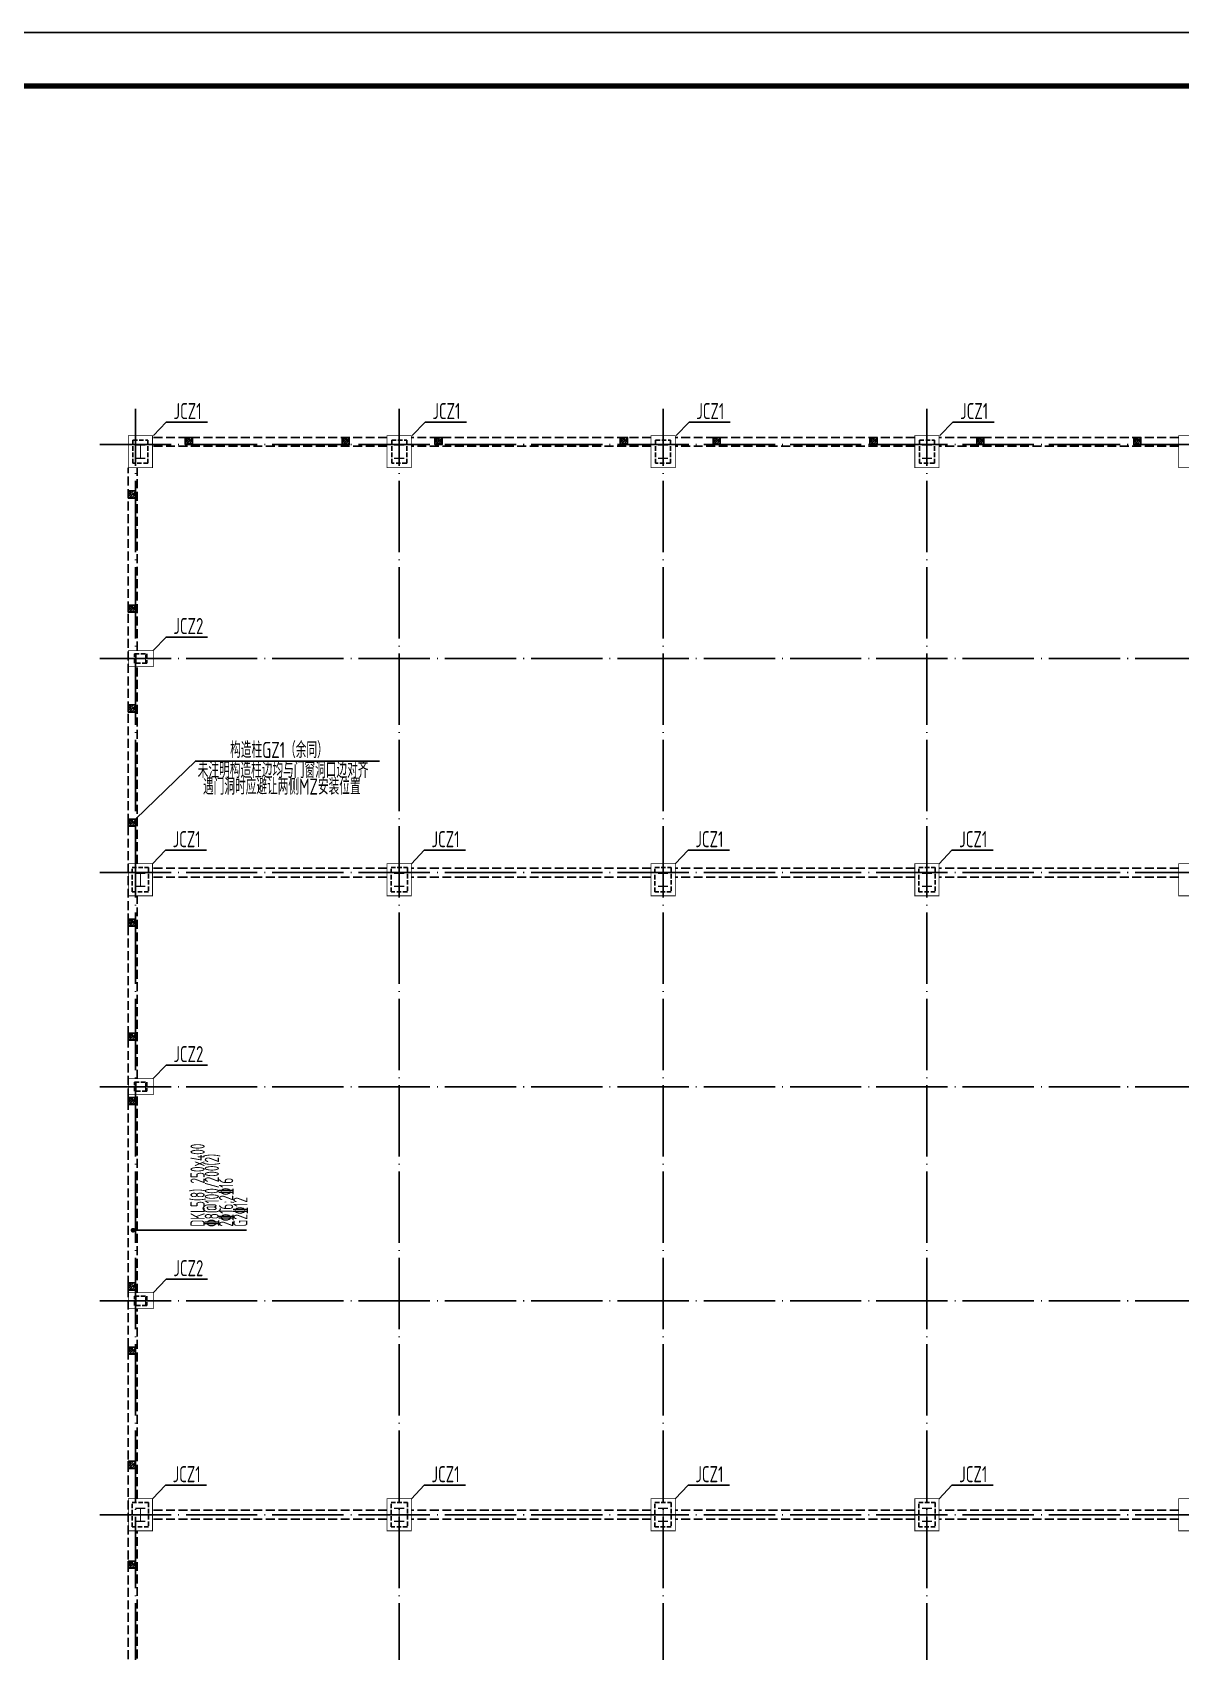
# Model space of a CAD drawing. Extents: x 8844666 to 9156203, y 1662182 to 2655606.
# Drawn here: x 8914700 to 8946904, y 2409792 to 2455181 of the extents above; entities that cross this region are included whole.
import ezdxf

# ---------------------------------------------------------------- set-up
doc = ezdxf.new("R2010")
doc.units = 0
doc.header["$LTSCALE"] = 1000
doc.header["$MEASUREMENT"] = 0
doc.linetypes.add('DASH', pattern=[0.35, 0.25, -0.1])
doc.linetypes.add('DOTE', pattern=[2.42, 2, -0.2, 0.02, -0.2])
doc.layers.get('0').update_dxf_attribs({"linetype": 'CONTINUOUS'})
for name, color, linetype in [('1000', 2, 'CONTINUOUS'), ('DOTE', 8, 'DOTE'), ('GZ', 3, 'CONTINUOUS'), ('PUB_TITLE', 4, 'CONTINUOUS'), ('一般文字', 6, 'CONTINUOUS'), ('柱', 2, 'CONTINUOUS'), ('柱集中标注', 2, 'CONTINUOUS'), ('梁', 4, 'CONTINUOUS')]:
    doc.layers.add(name, color=color, linetype=linetype)
doc.layers.add('梁集中标注竖向', color=190, linetype='CONTINUOUS', lineweight=25)
doc.styles.add('TSSD_REIN', font='atssdeng.shx', dxfattribs={"width": 0.7, "bigfont": 'atssdchn.shx'})

# ---------------------------------------------------------------- blocks, each defined once
blk = doc.blocks.new('layisuixin-point')
blk.add_lwpolyline([(-0.25, 0, 0.5, 0.5, 1), (0.25, 0, 0.5, 0.5, 1)], format="xyseb", close=True)

msp = doc.modelspace()

# ---------------------------------------------------------------- hatches: boundary and pattern name
at = {"layer": 'GZ'}
h = msp.add_hatch(dxfattribs=at)
h.set_pattern_fill('钢筋混凝土', color=256, scale=20, style=0)
h.set_pattern_definition([(45, (659770.886, 240480.097), (-35.35533906, 35.35533906), []), (50, (659770.89, 240480.1), (143.4520365, -12.550427), [15, -165]), (355, (659770.89, 240480.1), (-27.7502667, 150.4384267), [12, -132]), (100.4514, (659782.84, 240479.05), (115.7018763, 137.8879084), [12.748038, -140.2284224]), (46.1842, (659770.89, 240520.1), (213.4482097, -33.103803), [22.5, -247.5]), (96.6356, (659788.67, 240517.34), (186.932541, 194.823574), [19.1220576, -210.3426]), (351.1842, (659770.89, 240520.1), (186.932389, 194.82372), [18, -198]), (21, (659790.89, 240510.1), (119.3814104, -80.5237781), [15, -165]), (326, (659790.89, 240510.1), (48.6630664, 145.030009), [12, -132]), (71.4514, (659800.83, 240503.39), (168.0445257, 64.5060993), [12.748038, -140.2284224]), (37.5, (659770.886, 240480.097), (2.43197106, 66.57877077), [0, -130.4, 0, -134, 0, -132.5]), (7.5, (659770.886, 240480.1), (52.6139075, 78.8823424), [0, -76.4, 0, -127.4, 0, -50.5]), (327.5, (659726.286, 240480.097), (106.76448723, -4.51097435), [0, -50, 0, -156, 0, -207]), (317.5, (659706.29, 240480.1), (116.6372339, 20.0209965), [0, -65, 0, -103.6, 0, -147])])
h.paths.add_polyline_path([(8918989.3, 2443828.3), (8919189.3, 2443828.3), (8919189.3, 2443628.3), (8918989.3, 2443628.3)])
h = msp.add_hatch(dxfattribs=at)
h.set_pattern_fill('钢筋混凝土', color=256, scale=20, style=0)
h.set_pattern_definition([(45, (664170.94, 240480.093), (-35.35533906, 35.35533906), []), (50, (664170.94, 240480.09), (143.4520365, -12.550427), [15, -165]), (355, (664170.94, 240480.1), (-27.7502667, 150.4384267), [12, -132]), (100.4514, (664182.9, 240479.05), (115.7018763, 137.8879084), [12.748038, -140.2284224]), (46.1842, (664170.94, 240520.1), (213.4482097, -33.103803), [22.5, -247.5]), (96.6356, (664188.73, 240517.33), (186.932541, 194.823574), [19.1220576, -210.3426]), (351.1842, (664170.94, 240520.1), (186.932389, 194.82372), [18, -198]), (21, (664190.94, 240510.09), (119.3814104, -80.5237781), [15, -165]), (326, (664190.94, 240510.1), (48.6630664, 145.030009), [12, -132]), (71.4514, (664200.89, 240503.38), (168.0445257, 64.5060993), [12.748038, -140.2284224]), (37.5, (664170.94, 240480.093), (2.43197106, 66.57877077), [0, -130.4, 0, -134, 0, -132.5]), (7.5, (664170.94, 240480.09), (52.6139075, 78.8823424), [0, -76.4, 0, -127.4, 0, -50.5]), (327.5, (664126.34, 240480.093), (106.76448723, -4.51097435), [0, -50, 0, -156, 0, -207]), (317.5, (664106.34, 240480.09), (116.6372339, 20.0209965), [0, -65, 0, -103.6, 0, -147])])
h.paths.add_polyline_path([(8923389.3, 2443828.3), (8923589.4, 2443828.3), (8923589.4, 2443628.3), (8923389.3, 2443628.3)])
h = msp.add_hatch(dxfattribs=at)
h.set_pattern_fill('钢筋混凝土', color=256, scale=20, style=0)
h.set_pattern_definition([(45, (666770.886, 240480.097), (-35.35533906, 35.35533906), []), (50, (666770.89, 240480.1), (143.4520365, -12.550427), [15, -165]), (355, (666770.89, 240480.1), (-27.7502667, 150.4384267), [12, -132]), (100.4514, (666782.84, 240479.05), (115.7018763, 137.8879084), [12.748038, -140.2284224]), (46.1842, (666770.89, 240520.1), (213.4482097, -33.103803), [22.5, -247.5]), (96.6356, (666788.67, 240517.34), (186.932541, 194.823574), [19.1220576, -210.3426]), (351.1842, (666770.89, 240520.1), (186.932389, 194.82372), [18, -198]), (21, (666790.89, 240510.1), (119.3814104, -80.5237781), [15, -165]), (326, (666790.89, 240510.1), (48.6630664, 145.030009), [12, -132]), (71.4514, (666800.83, 240503.39), (168.0445257, 64.5060993), [12.748038, -140.2284224]), (37.5, (666770.886, 240480.097), (2.43197106, 66.57877077), [0, -130.4, 0, -134, 0, -132.5]), (7.5, (666770.886, 240480.1), (52.6139075, 78.8823424), [0, -76.4, 0, -127.4, 0, -50.5]), (327.5, (666726.286, 240480.097), (106.76448723, -4.51097435), [0, -50, 0, -156, 0, -207]), (317.5, (666706.29, 240480.1), (116.6372339, 20.0209965), [0, -65, 0, -103.6, 0, -147])])
h.paths.add_polyline_path([(8925989.3, 2443828.3), (8926189.3, 2443828.3), (8926189.3, 2443628.3), (8925989.3, 2443628.3)])
h = msp.add_hatch(dxfattribs=at)
h.set_pattern_fill('钢筋混凝土', color=256, scale=20, style=0)
h.set_pattern_definition([(45, (671970.95, 240480.093), (-35.35533906, 35.35533906), []), (50, (671970.95, 240480.09), (143.4520365, -12.550427), [15, -165]), (355, (671970.95, 240480.1), (-27.7502667, 150.4384267), [12, -132]), (100.4514, (671982.9, 240479.05), (115.7018763, 137.8879084), [12.748038, -140.2284224]), (46.1842, (671970.95, 240520.1), (213.4482097, -33.103803), [22.5, -247.5]), (96.6356, (671988.74, 240517.33), (186.932541, 194.823574), [19.1220576, -210.3426]), (351.1842, (671970.95, 240520.1), (186.932389, 194.82372), [18, -198]), (21, (671990.95, 240510.09), (119.3814104, -80.5237781), [15, -165]), (326, (671990.95, 240510.1), (48.6630664, 145.030009), [12, -132]), (71.4514, (672000.9, 240503.38), (168.0445257, 64.5060993), [12.748038, -140.2284224]), (37.5, (671970.95, 240480.093), (2.43197106, 66.57877077), [0, -130.4, 0, -134, 0, -132.5]), (7.5, (671970.95, 240480.09), (52.6139075, 78.8823424), [0, -76.4, 0, -127.4, 0, -50.5]), (327.5, (671926.35, 240480.093), (106.76448723, -4.51097435), [0, -50, 0, -156, 0, -207]), (317.5, (671906.35, 240480.09), (116.6372339, 20.0209965), [0, -65, 0, -103.6, 0, -147])])
h.paths.add_polyline_path([(8931189.3, 2443828.3), (8931389.4, 2443828.3), (8931389.4, 2443628.3), (8931189.3, 2443628.3)])
h = msp.add_hatch(dxfattribs=at)
h.set_pattern_fill('钢筋混凝土', color=256, scale=20, style=0)
h.set_pattern_definition([(45, (674570.886, 240480.097), (-35.35533906, 35.35533906), []), (50, (674570.89, 240480.1), (143.4520365, -12.550427), [15, -165]), (355, (674570.89, 240480.1), (-27.7502667, 150.4384267), [12, -132]), (100.4514, (674582.84, 240479.05), (115.7018763, 137.8879084), [12.748038, -140.2284224]), (46.1842, (674570.89, 240520.1), (213.4482097, -33.103803), [22.5, -247.5]), (96.6356, (674588.67, 240517.34), (186.932541, 194.823574), [19.1220576, -210.3426]), (351.1842, (674570.89, 240520.1), (186.932389, 194.82372), [18, -198]), (21, (674590.89, 240510.1), (119.3814104, -80.5237781), [15, -165]), (326, (674590.89, 240510.1), (48.6630664, 145.030009), [12, -132]), (71.4514, (674600.83, 240503.39), (168.0445257, 64.5060993), [12.748038, -140.2284224]), (37.5, (674570.886, 240480.097), (2.43197106, 66.57877077), [0, -130.4, 0, -134, 0, -132.5]), (7.5, (674570.886, 240480.1), (52.6139075, 78.8823424), [0, -76.4, 0, -127.4, 0, -50.5]), (327.5, (674526.286, 240480.097), (106.76448723, -4.51097435), [0, -50, 0, -156, 0, -207]), (317.5, (674506.29, 240480.1), (116.6372339, 20.0209965), [0, -65, 0, -103.6, 0, -147])])
h.paths.add_polyline_path([(8933789.3, 2443828.3), (8933989.3, 2443828.3), (8933989.3, 2443628.3), (8933789.3, 2443628.3)])
h = msp.add_hatch(dxfattribs=at)
h.set_pattern_fill('钢筋混凝土', color=256, scale=20, style=0)
h.set_pattern_definition([(45, (678970.94, 240480.093), (-35.35533906, 35.35533906), []), (50, (678970.94, 240480.09), (143.4520365, -12.550427), [15, -165]), (355, (678970.94, 240480.1), (-27.7502667, 150.4384267), [12, -132]), (100.4514, (678982.9, 240479.05), (115.7018763, 137.8879084), [12.748038, -140.2284224]), (46.1842, (678970.94, 240520.1), (213.4482097, -33.103803), [22.5, -247.5]), (96.6356, (678988.73, 240517.33), (186.932541, 194.823574), [19.1220576, -210.3426]), (351.1842, (678970.94, 240520.1), (186.932389, 194.82372), [18, -198]), (21, (678990.94, 240510.09), (119.3814104, -80.5237781), [15, -165]), (326, (678990.94, 240510.1), (48.6630664, 145.030009), [12, -132]), (71.4514, (679000.89, 240503.38), (168.0445257, 64.5060993), [12.748038, -140.2284224]), (37.5, (678970.94, 240480.093), (2.43197106, 66.57877077), [0, -130.4, 0, -134, 0, -132.5]), (7.5, (678970.94, 240480.09), (52.6139075, 78.8823424), [0, -76.4, 0, -127.4, 0, -50.5]), (327.5, (678926.34, 240480.093), (106.76448723, -4.51097435), [0, -50, 0, -156, 0, -207]), (317.5, (678906.34, 240480.09), (116.6372339, 20.0209965), [0, -65, 0, -103.6, 0, -147])])
h.paths.add_polyline_path([(8938189.3, 2443828.3), (8938389.4, 2443828.3), (8938389.4, 2443628.3), (8938189.3, 2443628.3)])
h = msp.add_hatch(dxfattribs=at)
h.set_pattern_fill('钢筋混凝土', color=256, scale=20, style=0)
h.set_pattern_definition([(45, (681970.886, 240480.097), (-35.35533906, 35.35533906), []), (50, (681970.89, 240480.1), (143.4520365, -12.550427), [15, -165]), (355, (681970.89, 240480.1), (-27.7502667, 150.4384267), [12, -132]), (100.4514, (681982.84, 240479.05), (115.7018763, 137.8879084), [12.748038, -140.2284224]), (46.1842, (681970.89, 240520.1), (213.4482097, -33.103803), [22.5, -247.5]), (96.6356, (681988.67, 240517.34), (186.932541, 194.823574), [19.1220576, -210.3426]), (351.1842, (681970.89, 240520.1), (186.932389, 194.82372), [18, -198]), (21, (681990.89, 240510.1), (119.3814104, -80.5237781), [15, -165]), (326, (681990.89, 240510.1), (48.6630664, 145.030009), [12, -132]), (71.4514, (682000.83, 240503.39), (168.0445257, 64.5060993), [12.748038, -140.2284224]), (37.5, (681970.886, 240480.097), (2.43197106, 66.57877077), [0, -130.4, 0, -134, 0, -132.5]), (7.5, (681970.886, 240480.1), (52.6139075, 78.8823424), [0, -76.4, 0, -127.4, 0, -50.5]), (327.5, (681926.286, 240480.097), (106.76448723, -4.51097435), [0, -50, 0, -156, 0, -207]), (317.5, (681906.29, 240480.1), (116.6372339, 20.0209965), [0, -65, 0, -103.6, 0, -147])])
h.paths.add_polyline_path([(8941189.3, 2443828.3), (8941389.3, 2443828.3), (8941389.3, 2443628.3), (8941189.3, 2443628.3)])
h = msp.add_hatch(dxfattribs=at)
h.set_pattern_fill('钢筋混凝土', color=256, scale=20, style=0)
h.set_pattern_definition([(45, (686370.94, 240480.093), (-35.35533906, 35.35533906), []), (50, (686370.94, 240480.09), (143.4520365, -12.550427), [15, -165]), (355, (686370.94, 240480.1), (-27.7502667, 150.4384267), [12, -132]), (100.4514, (686382.9, 240479.05), (115.7018763, 137.8879084), [12.748038, -140.2284224]), (46.1842, (686370.94, 240520.1), (213.4482097, -33.103803), [22.5, -247.5]), (96.6356, (686388.73, 240517.33), (186.932541, 194.823574), [19.1220576, -210.3426]), (351.1842, (686370.94, 240520.1), (186.932389, 194.82372), [18, -198]), (21, (686390.94, 240510.09), (119.3814104, -80.5237781), [15, -165]), (326, (686390.94, 240510.1), (48.6630664, 145.030009), [12, -132]), (71.4514, (686400.89, 240503.38), (168.0445257, 64.5060993), [12.748038, -140.2284224]), (37.5, (686370.94, 240480.093), (2.43197106, 66.57877077), [0, -130.4, 0, -134, 0, -132.5]), (7.5, (686370.94, 240480.09), (52.6139075, 78.8823424), [0, -76.4, 0, -127.4, 0, -50.5]), (327.5, (686326.34, 240480.093), (106.76448723, -4.51097435), [0, -50, 0, -156, 0, -207]), (317.5, (686306.34, 240480.09), (116.6372339, 20.0209965), [0, -65, 0, -103.6, 0, -147])])
h.paths.add_polyline_path([(8945589.3, 2443828.3), (8945789.4, 2443828.3), (8945789.4, 2443628.3), (8945589.3, 2443628.3)])
h = msp.add_hatch(dxfattribs=at)
h.set_pattern_fill('钢筋混凝土', color=256, scale=20, style=0)
h.set_pattern_definition([(45, (658170.886, 238980.097), (-35.35533906, 35.35533906), []), (50, (658170.89, 238980.1), (143.4520365, -12.550427), [15, -165]), (355, (658170.89, 238980.1), (-27.7502667, 150.4384267), [12, -132]), (100.4514, (658182.84, 238979.05), (115.7018763, 137.8879084), [12.748038, -140.2284224]), (46.1842, (658170.89, 239020.1), (213.4482097, -33.103803), [22.5, -247.5]), (96.6356, (658188.67, 239017.34), (186.932541, 194.823574), [19.1220576, -210.3426]), (351.1842, (658170.89, 239020.1), (186.932389, 194.82372), [18, -198]), (21, (658190.89, 239010.1), (119.3814104, -80.5237781), [15, -165]), (326, (658190.89, 239010.1), (48.6630664, 145.030009), [12, -132]), (71.4514, (658200.83, 239003.39), (168.0445257, 64.5060993), [12.748038, -140.2284224]), (37.5, (658170.886, 238980.097), (2.43197106, 66.57877077), [0, -130.4, 0, -134, 0, -132.5]), (7.5, (658170.886, 238980.1), (52.6139075, 78.8823424), [0, -76.4, 0, -127.4, 0, -50.5]), (327.5, (658126.286, 238980.097), (106.76448723, -4.51097435), [0, -50, 0, -156, 0, -207]), (317.5, (658106.29, 238980.1), (116.6372339, 20.0209965), [0, -65, 0, -103.6, 0, -147])])
h.paths.add_polyline_path([(8917389.3, 2442328.3), (8917589.3, 2442328.3), (8917589.3, 2442128.3), (8917389.3, 2442128.3)])
h = msp.add_hatch(dxfattribs=at)
h.set_pattern_fill('钢筋混凝土', color=256, scale=20, style=0)
h.set_pattern_definition([(45, (658170.886, 235780.097), (-35.35533906, 35.35533906), []), (50, (658170.89, 235780.1), (143.4520365, -12.550427), [15, -165]), (355, (658170.89, 235780.1), (-27.7502667, 150.4384267), [12, -132]), (100.4514, (658182.84, 235779.05), (115.7018763, 137.8879084), [12.748038, -140.2284224]), (46.1842, (658170.89, 235820.1), (213.4482097, -33.103803), [22.5, -247.5]), (96.6356, (658188.67, 235817.34), (186.932541, 194.823574), [19.1220576, -210.3426]), (351.1842, (658170.89, 235820.1), (186.932389, 194.82372), [18, -198]), (21, (658190.89, 235810.1), (119.3814104, -80.5237781), [15, -165]), (326, (658190.89, 235810.1), (48.6630664, 145.030009), [12, -132]), (71.4514, (658200.83, 235803.39), (168.0445257, 64.5060993), [12.748038, -140.2284224]), (37.5, (658170.886, 235780.097), (2.43197106, 66.57877077), [0, -130.4, 0, -134, 0, -132.5]), (7.5, (658170.886, 235780.1), (52.6139075, 78.8823424), [0, -76.4, 0, -127.4, 0, -50.5]), (327.5, (658126.286, 235780.097), (106.76448723, -4.51097435), [0, -50, 0, -156, 0, -207]), (317.5, (658106.29, 235780.1), (116.6372339, 20.0209965), [0, -65, 0, -103.6, 0, -147])])
h.paths.add_polyline_path([(8917389.3, 2439128.3), (8917589.3, 2439128.3), (8917589.3, 2438928.3), (8917389.3, 2438928.3)])
h = msp.add_hatch(dxfattribs=at)
h.set_pattern_fill('钢筋混凝土', color=256, scale=20, style=0)
h.set_pattern_definition([(45, (658170.886, 232980.097), (-35.35533906, 35.35533906), []), (50, (658170.89, 232980.1), (143.4520365, -12.550427), [15, -165]), (355, (658170.89, 232980.1), (-27.7502667, 150.4384267), [12, -132]), (100.4514, (658182.84, 232979.05), (115.7018763, 137.8879084), [12.748038, -140.2284224]), (46.1842, (658170.89, 233020.1), (213.4482097, -33.103803), [22.5, -247.5]), (96.6356, (658188.67, 233017.34), (186.932541, 194.823574), [19.1220576, -210.3426]), (351.1842, (658170.89, 233020.1), (186.932389, 194.82372), [18, -198]), (21, (658190.89, 233010.1), (119.3814104, -80.5237781), [15, -165]), (326, (658190.89, 233010.1), (48.6630664, 145.030009), [12, -132]), (71.4514, (658200.83, 233003.39), (168.0445257, 64.5060993), [12.748038, -140.2284224]), (37.5, (658170.886, 232980.097), (2.43197106, 66.57877077), [0, -130.4, 0, -134, 0, -132.5]), (7.5, (658170.886, 232980.1), (52.6139075, 78.8823424), [0, -76.4, 0, -127.4, 0, -50.5]), (327.5, (658126.286, 232980.097), (106.76448723, -4.51097435), [0, -50, 0, -156, 0, -207]), (317.5, (658106.29, 232980.1), (116.6372339, 20.0209965), [0, -65, 0, -103.6, 0, -147])])
h.paths.add_polyline_path([(8917389.3, 2436328.3), (8917589.3, 2436328.3), (8917589.3, 2436128.3), (8917389.3, 2436128.3)])
h = msp.add_hatch(dxfattribs=at)
h.set_pattern_fill('钢筋混凝土', color=256, scale=20, style=0)
h.set_pattern_definition([(45, (658170.886, 229780.097), (-35.35533906, 35.35533906), []), (50, (658170.89, 229780.1), (143.4520365, -12.550427), [15, -165]), (355, (658170.89, 229780.1), (-27.7502667, 150.4384267), [12, -132]), (100.4514, (658182.84, 229779.05), (115.7018763, 137.8879084), [12.748038, -140.2284224]), (46.1842, (658170.89, 229820.1), (213.4482097, -33.103803), [22.5, -247.5]), (96.6356, (658188.67, 229817.34), (186.932541, 194.823574), [19.1220576, -210.3426]), (351.1842, (658170.89, 229820.1), (186.932389, 194.82372), [18, -198]), (21, (658190.89, 229810.1), (119.3814104, -80.5237781), [15, -165]), (326, (658190.89, 229810.1), (48.6630664, 145.030009), [12, -132]), (71.4514, (658200.83, 229803.39), (168.0445257, 64.5060993), [12.748038, -140.2284224]), (37.5, (658170.886, 229780.097), (2.43197106, 66.57877077), [0, -130.4, 0, -134, 0, -132.5]), (7.5, (658170.886, 229780.1), (52.6139075, 78.8823424), [0, -76.4, 0, -127.4, 0, -50.5]), (327.5, (658126.286, 229780.097), (106.76448723, -4.51097435), [0, -50, 0, -156, 0, -207]), (317.5, (658106.29, 229780.1), (116.6372339, 20.0209965), [0, -65, 0, -103.6, 0, -147])])
h.paths.add_polyline_path([(8917389.3, 2433128.3), (8917589.3, 2433128.3), (8917589.3, 2432928.3), (8917389.3, 2432928.3)])
h = msp.add_hatch(dxfattribs=at)
h.set_pattern_fill('钢筋混凝土', color=256, scale=20, style=0)
h.set_pattern_definition([(45, (658170.886, 226980.097), (-35.35533906, 35.35533906), []), (50, (658170.89, 226980.1), (143.4520365, -12.550427), [15, -165]), (355, (658170.89, 226980.1), (-27.7502667, 150.4384267), [12, -132]), (100.4514, (658182.84, 226979.05), (115.7018763, 137.8879084), [12.748038, -140.2284224]), (46.1842, (658170.89, 227020.1), (213.4482097, -33.103803), [22.5, -247.5]), (96.6356, (658188.67, 227017.34), (186.932541, 194.823574), [19.1220576, -210.3426]), (351.1842, (658170.89, 227020.1), (186.932389, 194.82372), [18, -198]), (21, (658190.89, 227010.1), (119.3814104, -80.5237781), [15, -165]), (326, (658190.89, 227010.1), (48.6630664, 145.030009), [12, -132]), (71.4514, (658200.83, 227003.39), (168.0445257, 64.5060993), [12.748038, -140.2284224]), (37.5, (658170.886, 226980.097), (2.43197106, 66.57877077), [0, -130.4, 0, -134, 0, -132.5]), (7.5, (658170.886, 226980.1), (52.6139075, 78.8823424), [0, -76.4, 0, -127.4, 0, -50.5]), (327.5, (658126.286, 226980.097), (106.76448723, -4.51097435), [0, -50, 0, -156, 0, -207]), (317.5, (658106.29, 226980.1), (116.6372339, 20.0209965), [0, -65, 0, -103.6, 0, -147])])
h.paths.add_polyline_path([(8917389.3, 2430328.3), (8917589.3, 2430328.3), (8917589.3, 2430128.3), (8917389.3, 2430128.3)])
h = msp.add_hatch(dxfattribs=at)
h.set_pattern_fill('钢筋混凝土', color=256, scale=20, style=0)
h.set_pattern_definition([(45, (658170.886, 223780.097), (-35.35533906, 35.35533906), []), (50, (658170.89, 223780.1), (143.4520365, -12.550427), [15, -165]), (355, (658170.89, 223780.1), (-27.7502667, 150.4384267), [12, -132]), (100.4514, (658182.84, 223779.05), (115.7018763, 137.8879084), [12.748038, -140.2284224]), (46.1842, (658170.89, 223820.1), (213.4482097, -33.103803), [22.5, -247.5]), (96.6356, (658188.67, 223817.34), (186.932541, 194.823574), [19.1220576, -210.3426]), (351.1842, (658170.89, 223820.1), (186.932389, 194.82372), [18, -198]), (21, (658190.89, 223810.1), (119.3814104, -80.5237781), [15, -165]), (326, (658190.89, 223810.1), (48.6630664, 145.030009), [12, -132]), (71.4514, (658200.83, 223803.39), (168.0445257, 64.5060993), [12.748038, -140.2284224]), (37.5, (658170.886, 223780.097), (2.43197106, 66.57877077), [0, -130.4, 0, -134, 0, -132.5]), (7.5, (658170.886, 223780.1), (52.6139075, 78.8823424), [0, -76.4, 0, -127.4, 0, -50.5]), (327.5, (658126.286, 223780.097), (106.76448723, -4.51097435), [0, -50, 0, -156, 0, -207]), (317.5, (658106.29, 223780.1), (116.6372339, 20.0209965), [0, -65, 0, -103.6, 0, -147])])
h.paths.add_polyline_path([(8917389.3, 2427128.3), (8917589.3, 2427128.3), (8917589.3, 2426928.3), (8917389.3, 2426928.3)])
h = msp.add_hatch(dxfattribs=at)
h.set_pattern_fill('钢筋混凝土', color=256, scale=20, style=0)
h.set_pattern_definition([(45, (658170.94, 221980.093), (-35.35533906, 35.35533906), []), (50, (658170.94, 221980.09), (143.4520365, -12.550427), [15, -165]), (355, (658170.94, 221980.1), (-27.7502667, 150.4384267), [12, -132]), (100.4514, (658182.9, 221979.05), (115.7018763, 137.8879084), [12.748038, -140.2284224]), (46.1842, (658170.94, 222020.1), (213.4482097, -33.103803), [22.5, -247.5]), (96.6356, (658188.73, 222017.33), (186.932541, 194.823574), [19.1220576, -210.3426]), (351.1842, (658170.94, 222020.1), (186.932389, 194.82372), [18, -198]), (21, (658190.94, 222010.09), (119.3814104, -80.5237781), [15, -165]), (326, (658190.94, 222010.1), (48.6630664, 145.030009), [12, -132]), (71.4514, (658200.89, 222003.38), (168.0445257, 64.5060993), [12.748038, -140.2284224]), (37.5, (658170.94, 221980.093), (2.43197106, 66.57877077), [0, -130.4, 0, -134, 0, -132.5]), (7.5, (658170.94, 221980.09), (52.6139075, 78.8823424), [0, -76.4, 0, -127.4, 0, -50.5]), (327.5, (658126.34, 221980.093), (106.76448723, -4.51097435), [0, -50, 0, -156, 0, -207]), (317.5, (658106.34, 221980.09), (116.6372339, 20.0209965), [0, -65, 0, -103.6, 0, -147])])
h.paths.add_polyline_path([(8917389.3, 2425328.3), (8917589.4, 2425328.3), (8917589.4, 2425128.3), (8917389.3, 2425128.3)])
h = msp.add_hatch(dxfattribs=at)
h.set_pattern_fill('钢筋混凝土', color=256, scale=20, style=0)
h.set_pattern_definition([(45, (658170.886, 216780.097), (-35.35533906, 35.35533906), []), (50, (658170.89, 216780.1), (143.4520365, -12.550427), [15, -165]), (355, (658170.89, 216780.1), (-27.7502667, 150.4384267), [12, -132]), (100.4514, (658182.84, 216779.05), (115.7018763, 137.8879084), [12.748038, -140.2284224]), (46.1842, (658170.89, 216820.1), (213.4482097, -33.103803), [22.5, -247.5]), (96.6356, (658188.67, 216817.34), (186.932541, 194.823574), [19.1220576, -210.3426]), (351.1842, (658170.89, 216820.1), (186.932389, 194.82372), [18, -198]), (21, (658190.89, 216810.1), (119.3814104, -80.5237781), [15, -165]), (326, (658190.89, 216810.1), (48.6630664, 145.030009), [12, -132]), (71.4514, (658200.83, 216803.39), (168.0445257, 64.5060993), [12.748038, -140.2284224]), (37.5, (658170.886, 216780.097), (2.43197106, 66.57877077), [0, -130.4, 0, -134, 0, -132.5]), (7.5, (658170.886, 216780.1), (52.6139075, 78.8823424), [0, -76.4, 0, -127.4, 0, -50.5]), (327.5, (658126.286, 216780.097), (106.76448723, -4.51097435), [0, -50, 0, -156, 0, -207]), (317.5, (658106.29, 216780.1), (116.6372339, 20.0209965), [0, -65, 0, -103.6, 0, -147])])
h.paths.add_polyline_path([(8917389.3, 2420128.3), (8917589.3, 2420128.3), (8917589.3, 2419928.3), (8917389.3, 2419928.3)])
h = msp.add_hatch(dxfattribs=at)
h.set_pattern_fill('钢筋混凝土', color=256, scale=20, style=0)
h.set_pattern_definition([(45, (658170.886, 214980.097), (-35.35533906, 35.35533906), []), (50, (658170.89, 214980.1), (143.4520365, -12.550427), [15, -165]), (355, (658170.89, 214980.1), (-27.7502667, 150.4384267), [12, -132]), (100.4514, (658182.84, 214979.05), (115.7018763, 137.8879084), [12.748038, -140.2284224]), (46.1842, (658170.89, 215020.1), (213.4482097, -33.103803), [22.5, -247.5]), (96.6356, (658188.67, 215017.34), (186.932541, 194.823574), [19.1220576, -210.3426]), (351.1842, (658170.89, 215020.1), (186.932389, 194.82372), [18, -198]), (21, (658190.89, 215010.1), (119.3814104, -80.5237781), [15, -165]), (326, (658190.89, 215010.1), (48.6630664, 145.030009), [12, -132]), (71.4514, (658200.83, 215003.39), (168.0445257, 64.5060993), [12.748038, -140.2284224]), (37.5, (658170.886, 214980.097), (2.43197106, 66.57877077), [0, -130.4, 0, -134, 0, -132.5]), (7.5, (658170.886, 214980.1), (52.6139075, 78.8823424), [0, -76.4, 0, -127.4, 0, -50.5]), (327.5, (658126.286, 214980.097), (106.76448723, -4.51097435), [0, -50, 0, -156, 0, -207]), (317.5, (658106.29, 214980.1), (116.6372339, 20.0209965), [0, -65, 0, -103.6, 0, -147])])
h.paths.add_polyline_path([(8917389.3, 2418328.3), (8917589.3, 2418328.3), (8917589.3, 2418128.3), (8917389.3, 2418128.3)])
h = msp.add_hatch(dxfattribs=at)
h.set_pattern_fill('钢筋混凝土', color=256, scale=20, style=0)
h.set_pattern_definition([(45, (658170.886, 211780.097), (-35.35533906, 35.35533906), []), (50, (658170.89, 211780.1), (143.4520365, -12.550427), [15, -165]), (355, (658170.89, 211780.1), (-27.7502667, 150.4384267), [12, -132]), (100.4514, (658182.84, 211779.05), (115.7018763, 137.8879084), [12.748038, -140.2284224]), (46.1842, (658170.89, 211820.1), (213.4482097, -33.103803), [22.5, -247.5]), (96.6356, (658188.67, 211817.34), (186.932541, 194.823574), [19.1220576, -210.3426]), (351.1842, (658170.89, 211820.1), (186.932389, 194.82372), [18, -198]), (21, (658190.89, 211810.1), (119.3814104, -80.5237781), [15, -165]), (326, (658190.89, 211810.1), (48.6630664, 145.030009), [12, -132]), (71.4514, (658200.83, 211803.39), (168.0445257, 64.5060993), [12.748038, -140.2284224]), (37.5, (658170.886, 211780.097), (2.43197106, 66.57877077), [0, -130.4, 0, -134, 0, -132.5]), (7.5, (658170.886, 211780.1), (52.6139075, 78.8823424), [0, -76.4, 0, -127.4, 0, -50.5]), (327.5, (658126.286, 211780.097), (106.76448723, -4.51097435), [0, -50, 0, -156, 0, -207]), (317.5, (658106.29, 211780.1), (116.6372339, 20.0209965), [0, -65, 0, -103.6, 0, -147])])
h.paths.add_polyline_path([(8917389.3, 2415128.3), (8917589.3, 2415128.3), (8917589.3, 2414928.3), (8917389.3, 2414928.3)])
h = msp.add_hatch(dxfattribs=at)
h.set_pattern_fill('钢筋混凝土', color=256, scale=20, style=0)
h.set_pattern_definition([(45, (658170.886, 208980.097), (-35.35533906, 35.35533906), []), (50, (658170.89, 208980.1), (143.4520365, -12.550427), [15, -165]), (355, (658170.89, 208980.1), (-27.7502667, 150.4384267), [12, -132]), (100.4514, (658182.84, 208979.05), (115.7018763, 137.8879084), [12.748038, -140.2284224]), (46.1842, (658170.89, 209020.1), (213.4482097, -33.103803), [22.5, -247.5]), (96.6356, (658188.67, 209017.34), (186.932541, 194.823574), [19.1220576, -210.3426]), (351.1842, (658170.89, 209020.1), (186.932389, 194.82372), [18, -198]), (21, (658190.89, 209010.1), (119.3814104, -80.5237781), [15, -165]), (326, (658190.89, 209010.1), (48.6630664, 145.030009), [12, -132]), (71.4514, (658200.83, 209003.39), (168.0445257, 64.5060993), [12.748038, -140.2284224]), (37.5, (658170.886, 208980.097), (2.43197106, 66.57877077), [0, -130.4, 0, -134, 0, -132.5]), (7.5, (658170.886, 208980.1), (52.6139075, 78.8823424), [0, -76.4, 0, -127.4, 0, -50.5]), (327.5, (658126.286, 208980.097), (106.76448723, -4.51097435), [0, -50, 0, -156, 0, -207]), (317.5, (658106.29, 208980.1), (116.6372339, 20.0209965), [0, -65, 0, -103.6, 0, -147])])
h.paths.add_polyline_path([(8917389.3, 2412328.3), (8917589.3, 2412328.3), (8917589.3, 2412128.3), (8917389.3, 2412128.3)])
at = {"layer": '柱'}
for color, points in [(2, [(8917869.3, 2443228.3), (8917589.3, 2443228.3), (8917589.3, 2443260.3), (8917717.3, 2443260.3), (8917717.3, 2443596.3), (8917589.3, 2443596.3), (8917589.3, 2443628.3), (8917869.3, 2443628.3), (8917869.3, 2443596.3), (8917741.3, 2443596.3), (8917741.3, 2443260.3), (8917869.3, 2443260.3)]), (2, [(8925129.3, 2443228.3), (8924849.3, 2443228.3), (8924849.3, 2443260.3), (8924977.3, 2443260.3), (8924977.3, 2443596.3), (8924849.3, 2443596.3), (8924849.3, 2443628.3), (8925129.3, 2443628.3), (8925129.3, 2443596.3), (8925001.3, 2443596.3), (8925001.3, 2443260.3), (8925129.3, 2443260.3)]), (2, [(8932529.3, 2443228.3), (8932249.3, 2443228.3), (8932249.3, 2443260.3), (8932377.3, 2443260.3), (8932377.3, 2443596.3), (8932249.3, 2443596.3), (8932249.3, 2443628.3), (8932529.3, 2443628.3), (8932529.3, 2443596.3), (8932401.3, 2443596.3), (8932401.3, 2443260.3), (8932529.3, 2443260.3)]), (2, [(8939929.3, 2443228.3), (8939649.3, 2443228.3), (8939649.3, 2443260.3), (8939777.3, 2443260.3), (8939777.3, 2443596.3), (8939649.3, 2443596.3), (8939649.3, 2443628.3), (8939929.3, 2443628.3), (8939929.3, 2443596.3), (8939801.3, 2443596.3), (8939801.3, 2443260.3), (8939929.3, 2443260.3)]), (3, [(8917589.3, 2437518.3), (8917589.3, 2437738.3), (8917621.3, 2437738.3), (8917621.3, 2437640.3), (8917857.3, 2437640.3), (8917857.3, 2437738.3), (8917889.3, 2437738.3), (8917889.3, 2437518.3), (8917857.3, 2437518.3), (8917857.3, 2437616.3), (8917621.3, 2437616.3), (8917621.3, 2437518.3)]), (2, [(8917869.3, 2431228.3), (8917589.3, 2431228.3), (8917589.3, 2431260.3), (8917717.3, 2431260.3), (8917717.3, 2431596.3), (8917589.3, 2431596.3), (8917589.3, 2431628.3), (8917869.3, 2431628.3), (8917869.3, 2431596.3), (8917741.3, 2431596.3), (8917741.3, 2431260.3), (8917869.3, 2431260.3)]), (2, [(8925129.3, 2431228.3), (8924849.3, 2431228.3), (8924849.3, 2431260.3), (8924977.3, 2431260.3), (8924977.3, 2431596.3), (8924849.3, 2431596.3), (8924849.3, 2431628.3), (8925129.3, 2431628.3), (8925129.3, 2431596.3), (8925001.3, 2431596.3), (8925001.3, 2431260.3), (8925129.3, 2431260.3)]), (2, [(8932529.3, 2431228.3), (8932249.3, 2431228.3), (8932249.3, 2431260.3), (8932377.3, 2431260.3), (8932377.3, 2431596.3), (8932249.3, 2431596.3), (8932249.3, 2431628.3), (8932529.3, 2431628.3), (8932529.3, 2431596.3), (8932401.3, 2431596.3), (8932401.3, 2431260.3), (8932529.3, 2431260.3)]), (2, [(8939929.3, 2431228.3), (8939649.3, 2431228.3), (8939649.3, 2431260.3), (8939777.3, 2431260.3), (8939777.3, 2431596.3), (8939649.3, 2431596.3), (8939649.3, 2431628.3), (8939929.3, 2431628.3), (8939929.3, 2431596.3), (8939801.3, 2431596.3), (8939801.3, 2431260.3), (8939929.3, 2431260.3)]), (3, [(8917589.3, 2425518.3), (8917589.3, 2425738.3), (8917621.3, 2425738.3), (8917621.3, 2425640.3), (8917857.3, 2425640.3), (8917857.3, 2425738.3), (8917889.3, 2425738.3), (8917889.3, 2425518.3), (8917857.3, 2425518.3), (8917857.3, 2425616.3), (8917621.3, 2425616.3), (8917621.3, 2425518.3)]), (3, [(8917589.3, 2419518.3), (8917589.3, 2419738.3), (8917621.3, 2419738.3), (8917621.3, 2419640.3), (8917857.3, 2419640.3), (8917857.3, 2419738.3), (8917889.3, 2419738.3), (8917889.3, 2419518.3), (8917857.3, 2419518.3), (8917857.3, 2419616.3), (8917621.3, 2419616.3), (8917621.3, 2419518.3)]), (2, [(8917869.3, 2413428.3), (8917589.3, 2413428.3), (8917589.3, 2413460.3), (8917717.3, 2413460.3), (8917717.3, 2413796.3), (8917589.3, 2413796.3), (8917589.3, 2413828.3), (8917869.3, 2413828.3), (8917869.3, 2413796.3), (8917741.3, 2413796.3), (8917741.3, 2413460.3), (8917869.3, 2413460.3)]), (2, [(8925129.3, 2413428.3), (8924849.3, 2413428.3), (8924849.3, 2413460.3), (8924977.3, 2413460.3), (8924977.3, 2413796.3), (8924849.3, 2413796.3), (8924849.3, 2413828.3), (8925129.3, 2413828.3), (8925129.3, 2413796.3), (8925001.3, 2413796.3), (8925001.3, 2413460.3), (8925129.3, 2413460.3)]), (2, [(8932529.3, 2413428.3), (8932249.3, 2413428.3), (8932249.3, 2413460.3), (8932377.3, 2413460.3), (8932377.3, 2413796.3), (8932249.3, 2413796.3), (8932249.3, 2413828.3), (8932529.3, 2413828.3), (8932529.3, 2413796.3), (8932401.3, 2413796.3), (8932401.3, 2413460.3), (8932529.3, 2413460.3)]), (2, [(8939929.3, 2413428.3), (8939649.3, 2413428.3), (8939649.3, 2413460.3), (8939777.3, 2413460.3), (8939777.3, 2413796.3), (8939649.3, 2413796.3), (8939649.3, 2413828.3), (8939929.3, 2413828.3), (8939929.3, 2413796.3), (8939801.3, 2413796.3), (8939801.3, 2413460.3), (8939929.3, 2413460.3)])]:
    msp.add_hatch(color=color, dxfattribs=at).paths.add_polyline_path(points)

# ---------------------------------------------------------------- linework, layer by layer
at = {"layer": '1000', "color": 3, "linetype": 'DASH', "ltscale": 0.5}
for points in [[(8917519.3, 2443753.3), (8917939.3, 2443753.3), (8917939.3, 2443103.3), (8917519.3, 2443103.3)], [(8924779.3, 2443753.3), (8925199.3, 2443753.3), (8925199.3, 2443103.3), (8924779.3, 2443103.3)], [(8932179.3, 2443753.3), (8932599.3, 2443753.3), (8932599.3, 2443103.3), (8932179.3, 2443103.3)], [(8939579.3, 2443753.3), (8939999.3, 2443753.3), (8939999.3, 2443103.3), (8939579.3, 2443103.3)], [(8917569.3, 2437758.3), (8917909.3, 2437758.3), (8917909.3, 2437498.3), (8917569.3, 2437498.3)], [(8917499.3, 2431768.3), (8917959.3, 2431768.3), (8917959.3, 2431088.3), (8917499.3, 2431088.3)], [(8924759.3, 2431768.3), (8925219.3, 2431768.3), (8925219.3, 2431088.3), (8924759.3, 2431088.3)], [(8932159.3, 2431768.3), (8932619.3, 2431768.3), (8932619.3, 2431088.3), (8932159.3, 2431088.3)], [(8939559.3, 2431768.3), (8940019.3, 2431768.3), (8940019.3, 2431088.3), (8939559.3, 2431088.3)], [(8917569.3, 2425758.3), (8917909.3, 2425758.3), (8917909.3, 2425498.3), (8917569.3, 2425498.3)], [(8917569.3, 2419758.3), (8917909.3, 2419758.3), (8917909.3, 2419498.3), (8917569.3, 2419498.3)], [(8917499.3, 2413968.3), (8917959.3, 2413968.3), (8917959.3, 2413288.3), (8917499.3, 2413288.3)], [(8924759.3, 2413968.3), (8925219.3, 2413968.3), (8925219.3, 2413288.3), (8924759.3, 2413288.3)], [(8932159.3, 2413968.3), (8932619.3, 2413968.3), (8932619.3, 2413288.3), (8932159.3, 2413288.3)], [(8939559.3, 2413968.3), (8940019.3, 2413968.3), (8940019.3, 2413288.3), (8939559.3, 2413288.3)]]:
    msp.add_lwpolyline(points, close=True, dxfattribs=at)
at = {"layer": 'DOTE'}
for p, q in [((8917589.3, 2394628.3), (8917589.3, 2444628.3)), ((8924989.3, 2394628.3), (8924989.3, 2444628.3)), ((8932389.3, 2394628.3), (8932389.3, 2444628.3)), ((8939789.3, 2394628.3), (8939789.3, 2444628.3)), ((8916589.3, 2443628.3), (9125789.3, 2443628.3)), ((8916589.3, 2437628.3), (9125789.3, 2437628.3)), ((8916589.3, 2431628.3), (9125789.3, 2431628.3)), ((8916589.3, 2425628.3), (9125789.3, 2425628.3)), ((8916589.3, 2419628.3), (9125789.3, 2419628.3)), ((8916589.3, 2413628.3), (9125789.3, 2413628.3))]:
    msp.add_line(p, q, dxfattribs=at)
at = {"layer": 'GZ'}
for points in [[(8918989.3, 2443828.3), (8919189.3, 2443828.3), (8919189.3, 2443628.3), (8918989.3, 2443628.3)], [(8923389.3, 2443828.3), (8923589.4, 2443828.3), (8923589.4, 2443628.3), (8923389.3, 2443628.3)], [(8925989.3, 2443828.3), (8926189.3, 2443828.3), (8926189.3, 2443628.3), (8925989.3, 2443628.3)], [(8931189.3, 2443828.3), (8931389.4, 2443828.3), (8931389.4, 2443628.3), (8931189.3, 2443628.3)], [(8933789.3, 2443828.3), (8933989.3, 2443828.3), (8933989.3, 2443628.3), (8933789.3, 2443628.3)], [(8938189.3, 2443828.3), (8938389.4, 2443828.3), (8938389.4, 2443628.3), (8938189.3, 2443628.3)], [(8941189.3, 2443828.3), (8941389.3, 2443828.3), (8941389.3, 2443628.3), (8941189.3, 2443628.3)], [(8945589.3, 2443828.3), (8945789.4, 2443828.3), (8945789.4, 2443628.3), (8945589.3, 2443628.3)], [(8917389.3, 2442328.3), (8917589.3, 2442328.3), (8917589.3, 2442128.3), (8917389.3, 2442128.3)], [(8917389.3, 2439128.3), (8917589.3, 2439128.3), (8917589.3, 2438928.3), (8917389.3, 2438928.3)], [(8917389.3, 2436328.3), (8917589.3, 2436328.3), (8917589.3, 2436128.3), (8917389.3, 2436128.3)], [(8917389.3, 2433128.3), (8917589.3, 2433128.3), (8917589.3, 2432928.3), (8917389.3, 2432928.3)], [(8917389.3, 2430328.3), (8917589.3, 2430328.3), (8917589.3, 2430128.3), (8917389.3, 2430128.3)], [(8917389.3, 2427128.3), (8917589.3, 2427128.3), (8917589.3, 2426928.3), (8917389.3, 2426928.3)], [(8917389.3, 2425328.3), (8917589.4, 2425328.3), (8917589.4, 2425128.3), (8917389.3, 2425128.3)], [(8917389.3, 2420128.3), (8917589.3, 2420128.3), (8917589.3, 2419928.3), (8917389.3, 2419928.3)], [(8917389.3, 2418328.3), (8917589.3, 2418328.3), (8917589.3, 2418128.3), (8917389.3, 2418128.3)], [(8917389.3, 2415128.3), (8917589.3, 2415128.3), (8917589.3, 2414928.3), (8917389.3, 2414928.3)], [(8917389.3, 2412328.3), (8917589.3, 2412328.3), (8917589.3, 2412128.3), (8917389.3, 2412128.3)]]:
    msp.add_lwpolyline(points, close=True, dxfattribs=at)
msp.add_lwpolyline([(8917589.3, 2433128.3), (8919275.6, 2434755.9), (8924433.1, 2434755.9)], dxfattribs=at)
at = {"layer": 'PUB_TITLE'}
msp.add_lwpolyline([(8903902.8, 2366081.4), (9156202.8, 2366081.4), (9156202.8, 2455181.4), (8903902.8, 2455181.4)], close=True, dxfattribs=at)
at = {"layer": 'PUB_TITLE', "const_width": 150}
msp.add_lwpolyline([(8907652.8, 2367581.4), (9154702.8, 2367581.4), (9154702.8, 2453681.4), (8907652.8, 2453681.4)], close=True, dxfattribs=at)
at = {"layer": '一般文字', "color": 6}
for points in [[(8918094.3, 2443878.3), (8918457, 2444255.1), (8919613.6, 2444255.1)], [(8925354.3, 2443878.3), (8925717, 2444255.1), (8926873.6, 2444255.1)], [(8932754.3, 2443878.3), (8933117, 2444255.1), (8934273.6, 2444255.1)], [(8940154.3, 2443878.3), (8940517, 2444255.1), (8941673.6, 2444255.1)], [(8918089.3, 2437853.3), (8918452, 2438230.1), (8919608.6, 2438230.1)], [(8918069.3, 2431878.3), (8918432, 2432255.1), (8919588.6, 2432255.1)], [(8925329.3, 2431878.3), (8925692, 2432255.1), (8926848.6, 2432255.1)], [(8932729.3, 2431878.3), (8933092, 2432255.1), (8934248.6, 2432255.1)], [(8940129.3, 2431878.3), (8940492, 2432255.1), (8941648.6, 2432255.1)], [(8918089.3, 2425853.3), (8918452, 2426230.1), (8919608.6, 2426230.1)], [(8918089.3, 2419853.3), (8918452, 2420230.1), (8919608.6, 2420230.1)], [(8918069.3, 2414078.3), (8918432, 2414455.1), (8919588.6, 2414455.1)], [(8925329.3, 2414078.3), (8925692, 2414455.1), (8926848.6, 2414455.1)], [(8932729.3, 2414078.3), (8933092, 2414455.1), (8934248.6, 2414455.1)], [(8940129.3, 2414078.3), (8940492, 2414455.1), (8941648.6, 2414455.1)]]:
    msp.add_lwpolyline(points, dxfattribs=at)
at = {"layer": '柱', "color": 2, "const_width": 5}
for points in [[(8917869.3, 2443228.3), (8917589.3, 2443228.3), (8917589.3, 2443260.3), (8917717.3, 2443260.3), (8917717.3, 2443596.3), (8917589.3, 2443596.3), (8917589.3, 2443628.3), (8917869.3, 2443628.3), (8917869.3, 2443596.3), (8917741.3, 2443596.3), (8917741.3, 2443260.3), (8917869.3, 2443260.3)], [(8925129.3, 2443228.3), (8924849.3, 2443228.3), (8924849.3, 2443260.3), (8924977.3, 2443260.3), (8924977.3, 2443596.3), (8924849.3, 2443596.3), (8924849.3, 2443628.3), (8925129.3, 2443628.3), (8925129.3, 2443596.3), (8925001.3, 2443596.3), (8925001.3, 2443260.3), (8925129.3, 2443260.3)], [(8932529.3, 2443228.3), (8932249.3, 2443228.3), (8932249.3, 2443260.3), (8932377.3, 2443260.3), (8932377.3, 2443596.3), (8932249.3, 2443596.3), (8932249.3, 2443628.3), (8932529.3, 2443628.3), (8932529.3, 2443596.3), (8932401.3, 2443596.3), (8932401.3, 2443260.3), (8932529.3, 2443260.3)], [(8939929.3, 2443228.3), (8939649.3, 2443228.3), (8939649.3, 2443260.3), (8939777.3, 2443260.3), (8939777.3, 2443596.3), (8939649.3, 2443596.3), (8939649.3, 2443628.3), (8939929.3, 2443628.3), (8939929.3, 2443596.3), (8939801.3, 2443596.3), (8939801.3, 2443260.3), (8939929.3, 2443260.3)], [(8917869.3, 2431228.3), (8917589.3, 2431228.3), (8917589.3, 2431260.3), (8917717.3, 2431260.3), (8917717.3, 2431596.3), (8917589.3, 2431596.3), (8917589.3, 2431628.3), (8917869.3, 2431628.3), (8917869.3, 2431596.3), (8917741.3, 2431596.3), (8917741.3, 2431260.3), (8917869.3, 2431260.3)], [(8925129.3, 2431228.3), (8924849.3, 2431228.3), (8924849.3, 2431260.3), (8924977.3, 2431260.3), (8924977.3, 2431596.3), (8924849.3, 2431596.3), (8924849.3, 2431628.3), (8925129.3, 2431628.3), (8925129.3, 2431596.3), (8925001.3, 2431596.3), (8925001.3, 2431260.3), (8925129.3, 2431260.3)], [(8932529.3, 2431228.3), (8932249.3, 2431228.3), (8932249.3, 2431260.3), (8932377.3, 2431260.3), (8932377.3, 2431596.3), (8932249.3, 2431596.3), (8932249.3, 2431628.3), (8932529.3, 2431628.3), (8932529.3, 2431596.3), (8932401.3, 2431596.3), (8932401.3, 2431260.3), (8932529.3, 2431260.3)], [(8939929.3, 2431228.3), (8939649.3, 2431228.3), (8939649.3, 2431260.3), (8939777.3, 2431260.3), (8939777.3, 2431596.3), (8939649.3, 2431596.3), (8939649.3, 2431628.3), (8939929.3, 2431628.3), (8939929.3, 2431596.3), (8939801.3, 2431596.3), (8939801.3, 2431260.3), (8939929.3, 2431260.3)], [(8917869.3, 2413428.3), (8917589.3, 2413428.3), (8917589.3, 2413460.3), (8917717.3, 2413460.3), (8917717.3, 2413796.3), (8917589.3, 2413796.3), (8917589.3, 2413828.3), (8917869.3, 2413828.3), (8917869.3, 2413796.3), (8917741.3, 2413796.3), (8917741.3, 2413460.3), (8917869.3, 2413460.3)], [(8925129.3, 2413428.3), (8924849.3, 2413428.3), (8924849.3, 2413460.3), (8924977.3, 2413460.3), (8924977.3, 2413796.3), (8924849.3, 2413796.3), (8924849.3, 2413828.3), (8925129.3, 2413828.3), (8925129.3, 2413796.3), (8925001.3, 2413796.3), (8925001.3, 2413460.3), (8925129.3, 2413460.3)], [(8932529.3, 2413428.3), (8932249.3, 2413428.3), (8932249.3, 2413460.3), (8932377.3, 2413460.3), (8932377.3, 2413796.3), (8932249.3, 2413796.3), (8932249.3, 2413828.3), (8932529.3, 2413828.3), (8932529.3, 2413796.3), (8932401.3, 2413796.3), (8932401.3, 2413460.3), (8932529.3, 2413460.3)], [(8939929.3, 2413428.3), (8939649.3, 2413428.3), (8939649.3, 2413460.3), (8939777.3, 2413460.3), (8939777.3, 2413796.3), (8939649.3, 2413796.3), (8939649.3, 2413828.3), (8939929.3, 2413828.3), (8939929.3, 2413796.3), (8939801.3, 2413796.3), (8939801.3, 2413460.3), (8939929.3, 2413460.3)]]:
    msp.add_lwpolyline(points, close=True, dxfattribs=at)
at = {"layer": '柱', "color": 3, "const_width": 5}
for points in [[(8917589.3, 2437518.3), (8917589.3, 2437738.3), (8917621.3, 2437738.3), (8917621.3, 2437640.3), (8917857.3, 2437640.3), (8917857.3, 2437738.3), (8917889.3, 2437738.3), (8917889.3, 2437518.3), (8917857.3, 2437518.3), (8917857.3, 2437616.3), (8917621.3, 2437616.3), (8917621.3, 2437518.3)], [(8917589.3, 2425518.3), (8917589.3, 2425738.3), (8917621.3, 2425738.3), (8917621.3, 2425640.3), (8917857.3, 2425640.3), (8917857.3, 2425738.3), (8917889.3, 2425738.3), (8917889.3, 2425518.3), (8917857.3, 2425518.3), (8917857.3, 2425616.3), (8917621.3, 2425616.3), (8917621.3, 2425518.3)], [(8917589.3, 2419518.3), (8917589.3, 2419738.3), (8917621.3, 2419738.3), (8917621.3, 2419640.3), (8917857.3, 2419640.3), (8917857.3, 2419738.3), (8917889.3, 2419738.3), (8917889.3, 2419518.3), (8917857.3, 2419518.3), (8917857.3, 2419616.3), (8917621.3, 2419616.3), (8917621.3, 2419518.3)]]:
    msp.add_lwpolyline(points, close=True, dxfattribs=at)
at = {"layer": '柱集中标注', "color": 6, "const_width": 20}
for points in [[(8917389.3, 2443878.3), (8918069.3, 2443878.3), (8918069.3, 2442978.3), (8917389.3, 2442978.3)], [(8924649.3, 2443878.3), (8925329.3, 2443878.3), (8925329.3, 2442978.3), (8924649.3, 2442978.3)], [(8932049.3, 2443878.3), (8932729.3, 2443878.3), (8932729.3, 2442978.3), (8932049.3, 2442978.3)], [(8939449.3, 2443878.3), (8940129.3, 2443878.3), (8940129.3, 2442978.3), (8939449.3, 2442978.3)], [(8946849.3, 2443878.3), (8947529.3, 2443878.3), (8947529.3, 2442978.3), (8946849.3, 2442978.3)], [(8917389.3, 2437853.3), (8918089.3, 2437853.3), (8918089.3, 2437403.3), (8917389.3, 2437403.3)], [(8917389.3, 2431878.3), (8918069.3, 2431878.3), (8918069.3, 2430978.3), (8917389.3, 2430978.3)], [(8924649.3, 2431878.3), (8925329.3, 2431878.3), (8925329.3, 2430978.3), (8924649.3, 2430978.3)], [(8932049.3, 2431878.3), (8932729.3, 2431878.3), (8932729.3, 2430978.3), (8932049.3, 2430978.3)], [(8939449.3, 2431878.3), (8940129.3, 2431878.3), (8940129.3, 2430978.3), (8939449.3, 2430978.3)], [(8946849.3, 2431878.3), (8947529.3, 2431878.3), (8947529.3, 2430978.3), (8946849.3, 2430978.3)], [(8917389.3, 2425853.3), (8918089.3, 2425853.3), (8918089.3, 2425403.3), (8917389.3, 2425403.3)], [(8917389.3, 2419853.3), (8918089.3, 2419853.3), (8918089.3, 2419403.3), (8917389.3, 2419403.3)], [(8917389.3, 2414078.3), (8918069.3, 2414078.3), (8918069.3, 2413178.3), (8917389.3, 2413178.3)], [(8924649.3, 2414078.3), (8925329.3, 2414078.3), (8925329.3, 2413178.3), (8924649.3, 2413178.3)], [(8932049.3, 2414078.3), (8932729.3, 2414078.3), (8932729.3, 2413178.3), (8932049.3, 2413178.3)], [(8939449.3, 2414078.3), (8940129.3, 2414078.3), (8940129.3, 2413178.3), (8939449.3, 2413178.3)], [(8946849.3, 2414078.3), (8947529.3, 2414078.3), (8947529.3, 2413178.3), (8946849.3, 2413178.3)]]:
    msp.add_lwpolyline(points, close=True, dxfattribs=at)
at = {"layer": '梁', "color": 150, "linetype": 'DASH'}
for points in [[(8924649.3, 2443828.3), (8918069.3, 2443828.3)], [(8932049.3, 2443828.3), (8925329.3, 2443828.3)], [(8939449.3, 2443828.3), (8932729.3, 2443828.3)], [(8946849.3, 2443828.3), (8940129.3, 2443828.3)], [(8924649.3, 2443578.3), (8918069.3, 2443578.3)], [(8932049.3, 2443578.3), (8925329.3, 2443578.3)], [(8939449.3, 2443578.3), (8932729.3, 2443578.3)], [(8946849.3, 2443578.3), (8940129.3, 2443578.3)], [(8917389.3, 2396278.3), (8917389.3, 2442978.3)], [(8917639.3, 2437853.3), (8917639.3, 2442978.3)], [(8917639.3, 2431878.3), (8917639.3, 2437403.3)], [(8924649.3, 2431753.3), (8918069.3, 2431753.3)], [(8924649.3, 2431503.3), (8918069.3, 2431503.3)], [(8932049.3, 2431753.3), (8925329.3, 2431753.3)], [(8932049.3, 2431503.3), (8925329.3, 2431503.3)], [(8939449.3, 2431753.3), (8932729.3, 2431753.3)], [(8939449.3, 2431503.3), (8932729.3, 2431503.3)], [(8946849.3, 2431753.3), (8940129.3, 2431753.3)], [(8946849.3, 2431503.3), (8940129.3, 2431503.3)], [(8917639.3, 2425853.3), (8917639.3, 2430978.3)], [(8917639.3, 2419853.3), (8917639.3, 2425403.3)], [(8917639.3, 2414078.3), (8917639.3, 2419403.3)], [(8924649.3, 2413753.3), (8918069.3, 2413753.3)], [(8924649.3, 2413503.3), (8918069.3, 2413503.3)], [(8932049.3, 2413753.3), (8925329.3, 2413753.3)], [(8932049.3, 2413503.3), (8925329.3, 2413503.3)], [(8939449.3, 2413753.3), (8932729.3, 2413753.3)], [(8939449.3, 2413503.3), (8932729.3, 2413503.3)], [(8946849.3, 2413753.3), (8940129.3, 2413753.3)], [(8946849.3, 2413503.3), (8940129.3, 2413503.3)], [(8917639.3, 2407853.3), (8917639.3, 2413178.3)]]:
    msp.add_lwpolyline(points, dxfattribs=at)
at = {"layer": '梁集中标注竖向', "linetype": 'Continuous', "ltscale": 1}
msp.add_line((8917524.1, 2421604.3), (8920702.9, 2421604.3), dxfattribs=at)

# ---------------------------------------------------------------- block references
at = {"layer": '梁集中标注竖向', "xscale": 132, "yscale": 132, "zscale": 132}
msp.add_blockref('layisuixin-point', (8917524.1, 2421604.3), dxfattribs=at)

# ---------------------------------------------------------------- texts
at = {"layer": 'GZ', "style": 'TSSD_REIN', "width": 0.7}
for s, p in [('构造柱GZ1（余同）', (8920247.3, 2434841.9)), ('未注明构造柱边均与门窗洞口边对齐', (8919338.8, 2434278.3)), ('遇门洞时应避让两侧MZ安装位置', (8919486.3, 2433813.4))]:
    msp.add_text(s, height=450, dxfattribs=at).set_placement(p)
at = {"layer": '一般文字', "color": 6, "style": 'TSSD_REIN', "width": 0.7}
for s, p in [('JCZ1', (8918660.1, 2444341.1)), ('JCZ1', (8925920.1, 2444341.1)), ('JCZ1', (8933320.1, 2444341.1)), ('JCZ1', (8940720.1, 2444341.1)), ('JCZ2', (8918655.1, 2438316.1)), ('JCZ1', (8918635.1, 2432341.1)), ('JCZ1', (8925895.1, 2432341.1)), ('JCZ1', (8933295.1, 2432341.1)), ('JCZ1', (8940695.1, 2432341.1)), ('JCZ2', (8918655.1, 2426316.1)), ('JCZ2', (8918655.1, 2420316.1)), ('JCZ1', (8918635.1, 2414541.1)), ('JCZ1', (8925895.1, 2414541.1)), ('JCZ1', (8933295.1, 2414541.1)), ('JCZ1', (8940695.1, 2414541.1))]:
    msp.add_text(s, height=450, dxfattribs=at).set_placement(p)
at = {"layer": '梁集中标注竖向', "style": 'TSSD_REIN', "width": 0.6}
for s, p in [('DKL5(8) 250x400', (8919533.7, 2421704.3)), ('%%1328@100/200(2)', (8919933.7, 2421704.3)), ('2%%13216;2%%13216', (8920333.7, 2421704.3)), ('G2%%13212', (8920733.7, 2421704.3))]:
    msp.add_text(s, height=400, rotation=90, dxfattribs=at).set_placement(p)

doc.saveas('drawing.dxf')
